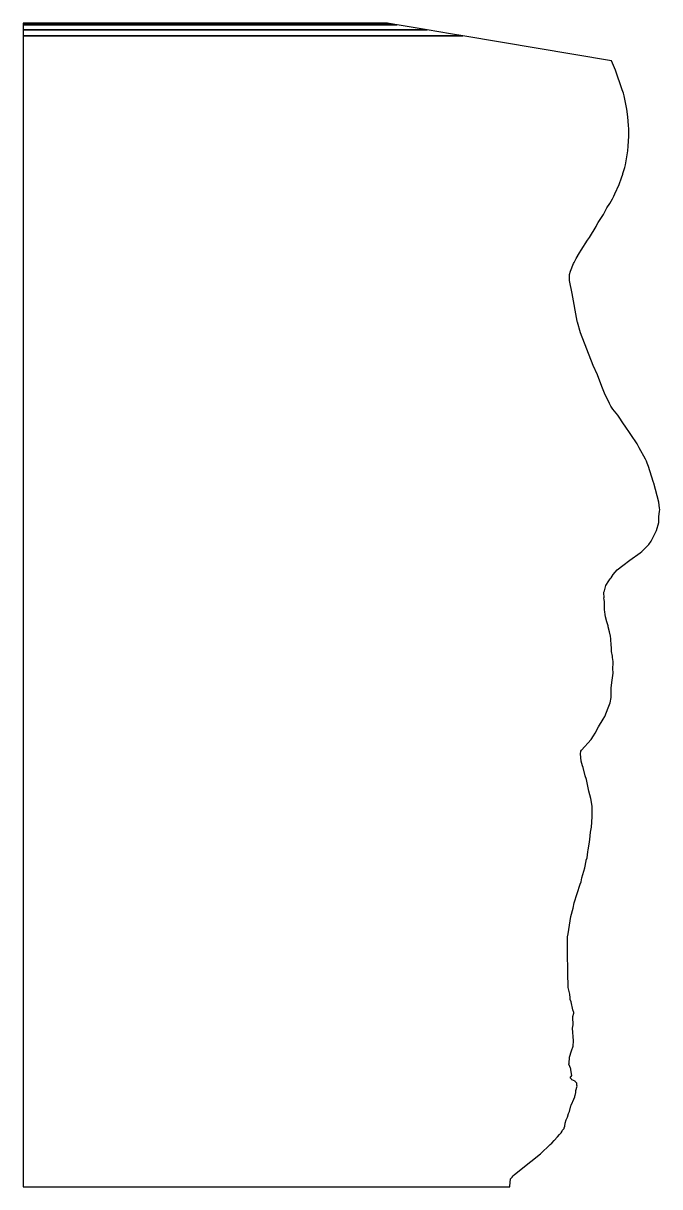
# Model space of a CAD drawing. Extents: x -56 to 44, y -92 to 92.
import ezdxf

# ---------------------------------------------------------------- set-up
doc = ezdxf.new("R2010")
doc.units = 0
doc.layers.add('20_60000', color=7, linetype='CONTINUOUS')

msp = doc.modelspace()

# ---------------------------------------------------------------- linework, layer by layer
at = {"layer": '20_60000', "color": 5}
for points in [[(-32.299, 91.554), (1.538, 91.554), (1.301, 91.596), (-56.17, 91.596), (-56.17, 91.554), (-32.299, 91.554)], [(-31.924, 91.50001), (1.864, 91.50001), (1.555, 91.553), (-56.17, 91.553), (-56.17, 91.50001), (-31.924, 91.50001)], [(-31.188, 91.346), (2.801, 91.346), (1.877, 91.499), (-56.17, 91.499), (-56.17, 91.346), (-31.188, 91.346)], [(-29.278, 90.553), (7.552, 90.553), (2.814, 91.343), (-56.17, 91.343), (-56.17, 90.553), (-29.278, 90.553)], [(11.265, 89.93001), (7.575, 90.548), (-56.17, 90.548), (-56.17, 89.61301), (13.182, 89.61301), (11.265, 89.93001)], [(-56.17, -13.016), (-56.17, -92.11401), (20.6, -92.11401), (20.6, -92.024), (20.751, -90.868), (21.008, -90.62601), (21.154, -90.415), (21.303, -90.255), (22.389, -89.31901), (25.47, -86.93401), (27.008, -85.425), (27.242, -85.215), (27.638, -84.83301), (28.15, -84.21101), (28.463, -83.888), (28.698, -83.60101), (28.898, -83.339), (28.959, -83.19), (29.183, -82.925), (29.175, -82.80701), (29.297, -82.54601), (29.346, -82.08501), (29.49, -81.538), (29.709, -81.13), (29.888, -80.562), (30.063, -80.26), (30.269, -79.35001), (30.307, -79.20901), (30.525, -78.75101), (30.55, -78.658), (30.867, -77.94501), (30.878, -77.784), (30.933, -77.71001), (31.024, -77.23801), (31.044, -77.207), (31.032, -77.061), (31.046, -76.909), (31.223, -76.22301), (31.201, -76.095), (31.201, -75.76601), (31.107, -75.633), (30.952, -75.486), (30.913, -75.46201), (30.425, -75.235), (30.415, -75.178), (30.169, -74.93301), (30.392, -74.536), (30.273, -73.675), (30.237, -73.485), (30.201, -73.383), (29.962, -72.84901), (29.953, -72.805), (29.953, -72.728), (29.966, -72.664), (30.045, -71.68), (30.339, -70.65501), (30.601, -69.93401), (30.666, -69.056), (30.533, -67.053), (30.601, -66.568), (30.572, -65.325), (30.583, -65.25401), (30.721, -64.693), (30.7, -64.58501), (30.573, -64.207), (30.312, -62.931), (30.164, -62.551), (30.167, -62.269), (30.07, -61.718), (29.822, -60.641), (29.825, -59.849), (29.76, -59.074), (29.765, -56.866), (29.741, -56.431), (29.734, -55.882), (29.737, -55.096), (29.726, -54.437), (29.716, -52.776), (29.723, -52.677), (29.813, -52.179), (30.255, -49.465), (30.625, -48.108), (30.787, -47.27), (31.726, -44.325), (31.879, -43.966), (31.99, -43.318), (32.44, -41.759), (32.689, -40.66), (32.693, -40.556), (32.802, -40.157), (32.913, -39.254), (32.985, -38.91), (33.15, -38.013), (33.245, -37.302), (33.36, -36.141), (33.528, -35.334), (33.593, -33.694), (33.593, -32.018), (33.379, -30.798), (33.111, -29.632), (32.704, -27.796), (32.518, -27.233), (32.17, -25.942), (32.078, -25.655), (31.9, -24.933), (31.767, -23.753), (31.851, -23.354), (31.955, -23.167), (33.434, -21.501), (33.826, -20.937), (34.106, -20.482), (34.627, -19.521), (35.347, -18.263), (35.592, -17.884), (36.147, -16.482), (36.43, -15.725), (36.609, -14.875), (36.639, -14.133), (36.609, -13.398), (36.74, -12.505), (36.811, -11.768), (36.918, -11.02), (36.913, -10.771), (36.899, -10.573), (36.93, -9.182), (36.843, -8.569), (36.846, -8.323), (36.675, -7.593), (36.66, -7.486), (36.674, -6.928), (36.624, -6.655), (36.562, -5.597), (36.516, -5.175), (36.358, -4.494), (36.139, -3.727), (36.118, -3.529), (35.924, -2.93), (35.738, -2.144), (35.685, -1.755), (35.617, -1.353), (35.579, -1.019), (35.558, 0.256), (35.524, 0.63), (35.47, 0.799), (35.498, 0.962), (35.438, 1.615), (35.477, 1.78), (35.558, 2.002), (35.754, 2.818), (36.224, 3.562), (36.436, 3.871), (36.603, 4.027), (36.924, 4.535), (37.585, 5.284), (38.43, 5.998), (39.585, 6.84), (41.21, 7.966), (41.464, 8.199), (42.546, 9.299), (42.909, 9.821), (43.371, 10.66), (43.767, 11.484), (44.12, 12.786), (44.139, 13.69), (44.255, 14.486), (44.277, 14.836), (44.244, 15.008), (44.124, 15.979), (43.594, 17.967), (43.36, 18.976), (43.318, 19.076), (42.975, 20.072), (42.492, 21.633), (42.305, 22.153), (42.19, 22.427), (42.011, 22.79), (41.046, 24.578), (40.742, 25.2), (38.728, 28.112), (38.668, 28.21), (37.649, 29.691), (36.857, 30.688), (36.575, 31.114), (36.339, 31.554), (35.581, 33.197), (35.121, 34.255), (34.438, 36.065), (33.758, 37.569), (31.762, 42.712), (31.3, 44.376), (31.269, 44.504), (31.265, 44.555), (30.484, 48.907), (30.058, 50.962), (30.064, 51.257), (30.055, 51.946), (30.184, 52.479), (30.67, 53.678), (30.749, 53.846), (31.112, 54.429), (31.629, 55.332), (31.885, 55.754), (32.903, 57.345), (33.197, 57.749), (34.242, 59.513), (34.31, 59.66), (34.547, 60.117), (35.409, 61.384), (35.948, 62.431), (36.414, 63.147), (36.806, 63.891), (37.033, 64.271), (37.21, 64.64101), (37.854, 66.137), (38.258, 67.191), (38.458, 67.771), (38.48, 67.862), (38.777, 68.816), (38.89, 69.255), (39.101, 70.498), (39.232, 71.429), (39.295, 72.17001), (39.395, 73.761), (39.384, 74.902), (39.353, 75.47601), (39.255, 76.801), (39.097, 78.049), (38.739, 79.857), (38.667, 80.164), (38.55, 80.565), (38.352, 81.092), (37.298, 84.173), (36.678, 85.69), (13.188, 89.61301), (-56.17, 89.61301), (-56.17, -13.016)]]:
    msp.add_lwpolyline(points, dxfattribs=at)

doc.saveas('drawing.dxf')
